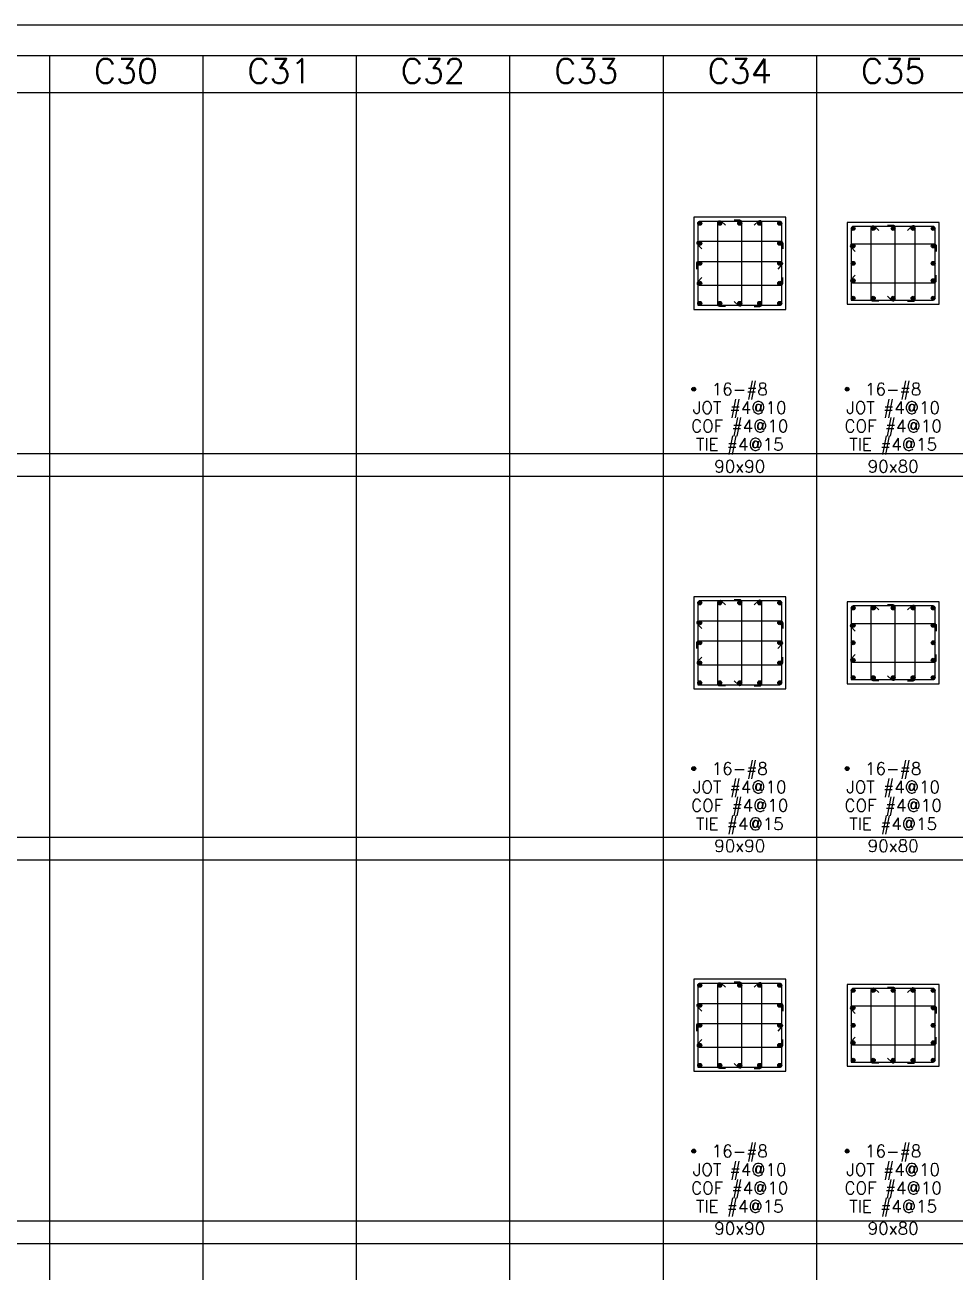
# Model space of a CAD drawing. Header units: millimetres. Extents: x 0 to 31920, y -6088 to 2522.
# Drawn here: x 17611 to 18521, y 825 to 2044 of the extents above; entities that cross this region are included whole.
import ezdxf
from ezdxf.enums import TextEntityAlignment as Align

# ---------------------------------------------------------------- set-up
doc = ezdxf.new("R2010")
doc.units = ezdxf.units.MM
doc.header["$MEASUREMENT"] = 0
for name, color, linetype in [('DwFm', 7, 'Continuous'), ('S-DIM', 2, 'Continuous'), ('S-RC', 130, 'Continuous'), ('S-REINF', 6, 'Continuous'), ('S-REINFD', 201, 'Continuous'), ('S-STUD', 1, 'Continuous'), ('S-TEXT', 2, 'Continuous')]:
    doc.layers.add(name, color=color, linetype=linetype)
doc.styles.add('CS4', font='romans.shx', dxfattribs={"width": 0.8, "bigfont": 'lsp.shx'})

# ---------------------------------------------------------------- blocks, each defined once
blk = doc.blocks.new('繪圖範圍')
blk.add_lwpolyline([(0, 51.1), (79.8, 51.1), (79.8, 0), (0, 0)], close=True)
blk = doc.blocks.new('A$Cea6baeac')
at = {"layer": 'S-REINFD'}
h = blk.add_hatch(color=256, dxfattribs=at)
edge = h.paths.add_edge_path()
edge.add_arc((35.9, 247.1), 1.91, 0, 360)
h = blk.add_hatch(color=256, dxfattribs=at)
edge = h.paths.add_edge_path()
edge.add_arc((55.5, 247.1), 1.91, 0, 360)
h = blk.add_hatch(color=256, dxfattribs=at)
edge = h.paths.add_edge_path()
edge.add_arc((75, 247.1), 1.91, 0, 360)
h = blk.add_hatch(color=256, dxfattribs=at)
edge = h.paths.add_edge_path()
edge.add_arc((94.5, 247.1), 1.91, 0, 360)
h = blk.add_hatch(color=256, dxfattribs=at)
edge = h.paths.add_edge_path()
edge.add_arc((114.1, 247.1), 1.91, 0, 360)
h = blk.add_hatch(color=256, dxfattribs=at)
edge = h.paths.add_edge_path()
edge.add_arc((185.9, 242.1), 1.91, 0, 360)
h = blk.add_hatch(color=256, dxfattribs=at)
edge = h.paths.add_edge_path()
edge.add_arc((205.5, 242.1), 1.91, 0, 360)
h = blk.add_hatch(color=256, dxfattribs=at)
edge = h.paths.add_edge_path()
edge.add_arc((225, 242.1), 1.91, 0, 360)
h = blk.add_hatch(color=256, dxfattribs=at)
edge = h.paths.add_edge_path()
edge.add_arc((244.5, 242.1), 1.91, 0, 360)
h = blk.add_hatch(color=256, dxfattribs=at)
edge = h.paths.add_edge_path()
edge.add_arc((264.1, 242.1), 1.91, 0, 360)
h = blk.add_hatch(color=256, dxfattribs=at)
edge = h.paths.add_edge_path()
edge.add_arc((35.9, 227.5), 1.91, 0, 360)
h = blk.add_hatch(color=256, dxfattribs=at)
edge = h.paths.add_edge_path()
edge.add_arc((114.1, 227.5), 1.91, 0, 360)
h = blk.add_hatch(color=256, dxfattribs=at)
edge = h.paths.add_edge_path()
edge.add_arc((185.9, 225), 1.91, 0, 360)
h = blk.add_hatch(color=256, dxfattribs=at)
edge = h.paths.add_edge_path()
edge.add_arc((264.1, 225), 1.91, 0, 360)
h = blk.add_hatch(color=256, dxfattribs=at)
edge = h.paths.add_edge_path()
edge.add_arc((35.9, 208), 1.91, 0, 360)
h = blk.add_hatch(color=256, dxfattribs=at)
edge = h.paths.add_edge_path()
edge.add_arc((114.1, 208), 1.91, 0, 360)
h = blk.add_hatch(color=256, dxfattribs=at)
edge = h.paths.add_edge_path()
edge.add_arc((185.9, 208), 1.91, 0, 360)
h = blk.add_hatch(color=256, dxfattribs=at)
edge = h.paths.add_edge_path()
edge.add_arc((264.1, 208), 1.91, 0, 360)
h = blk.add_hatch(color=256, dxfattribs=at)
edge = h.paths.add_edge_path()
edge.add_arc((35.9, 188.5), 1.91, 0, 360)
h = blk.add_hatch(color=256, dxfattribs=at)
edge = h.paths.add_edge_path()
edge.add_arc((114.1, 188.5), 1.91, 0, 360)
h = blk.add_hatch(color=256, dxfattribs=at)
edge = h.paths.add_edge_path()
edge.add_arc((185.9, 191), 1.91, 0, 360)
h = blk.add_hatch(color=256, dxfattribs=at)
edge = h.paths.add_edge_path()
edge.add_arc((264.1, 191), 1.91, 0, 360)
h = blk.add_hatch(color=256, dxfattribs=at)
edge = h.paths.add_edge_path()
edge.add_arc((35.9, 168.9), 1.91, 0, 360)
h = blk.add_hatch(color=256, dxfattribs=at)
edge = h.paths.add_edge_path()
edge.add_arc((55.5, 168.9), 1.91, 0, 360)
h = blk.add_hatch(color=256, dxfattribs=at)
edge = h.paths.add_edge_path()
edge.add_arc((75, 168.9), 1.91, 0, 360)
h = blk.add_hatch(color=256, dxfattribs=at)
edge = h.paths.add_edge_path()
edge.add_arc((94.5, 168.9), 1.91, 0, 360)
h = blk.add_hatch(color=256, dxfattribs=at)
edge = h.paths.add_edge_path()
edge.add_arc((114.1, 168.9), 1.91, 0, 360)
h = blk.add_hatch(color=256, dxfattribs=at)
edge = h.paths.add_edge_path()
edge.add_arc((185.9, 173.9), 1.91, 0, 360)
h = blk.add_hatch(color=256, dxfattribs=at)
edge = h.paths.add_edge_path()
edge.add_arc((205.5, 173.9), 1.91, 0, 360)
h = blk.add_hatch(color=256, dxfattribs=at)
edge = h.paths.add_edge_path()
edge.add_arc((225, 173.9), 1.91, 0, 360)
h = blk.add_hatch(color=256, dxfattribs=at)
edge = h.paths.add_edge_path()
edge.add_arc((244.5, 173.9), 1.91, 0, 360)
h = blk.add_hatch(color=256, dxfattribs=at)
edge = h.paths.add_edge_path()
edge.add_arc((264.1, 173.9), 1.91, 0, 360)
h = blk.add_hatch(color=256, dxfattribs=at)
edge = h.paths.add_edge_path()
edge.add_arc((30, 85), 1.91, 0, 360)
h = blk.add_hatch(color=256, dxfattribs=at)
edge = h.paths.add_edge_path()
edge.add_arc((180, 85), 1.91, 0, 360)
at = {"layer": 'S-RC'}
for points in [[(30, 163), (120, 163), (120, 253), (30, 253), (30, 163)], [(180, 168), (270, 168), (270, 248), (180, 248), (180, 168)]]:
    blk.add_lwpolyline(points, dxfattribs=at)
at = {"layer": 'S-REINF', "color": 2}
for points in [[(34, 167), (114.1, 167, 0.414214), (116, 168.9), (116, 247.1, 0.414214), (114.1, 249), (35.9, 249, 0.414214), (34, 247.1), (34, 167)], [(61, 165.9), (55.4, 165.9, -0.414214), (53.5, 167.8), (53.5, 247.8, -0.653352), (56.7, 249.2), (61, 245.2)], [(69.4, 170.8), (73.7, 166.8, 0.653352), (76.9, 168.2), (76.9, 248.2, 0.414214), (75, 250.1), (69.4, 250.1)], [(89, 165.9), (94.6, 165.9, 0.414214), (96.5, 167.8), (96.5, 247.8, 0.653352), (93.3, 249.2), (89, 245.2)], [(184, 172), (264.1, 172, 0.414214), (266, 173.9), (266, 242.1, 0.414214), (264.1, 244), (185.9, 244, 0.414214), (184, 242.1), (184, 172)], [(211, 170.9), (205.4, 170.9, -0.414214), (203.5, 172.8), (203.5, 242.8, -0.653352), (206.7, 244.2), (211, 240.2)], [(219.4, 175.8), (223.7, 171.8, 0.653352), (226.9, 173.2), (226.9, 243.2, 0.414214), (225, 245.1), (219.4, 245.1)], [(239, 170.9), (244.6, 170.9, 0.414214), (246.5, 172.8), (246.5, 242.8, 0.653352), (243.3, 244.2), (239, 240.2)], [(37.8, 222), (33.8, 226.3, -0.653352), (35.2, 229.5), (115.2, 229.5, -0.414214), (117.1, 227.6), (117.1, 222)], [(187.8, 219.5), (183.8, 223.8, -0.653352), (185.2, 227), (265.2, 227, -0.414214), (267.1, 225.1), (267.1, 219.5)], [(32.9, 202.4), (32.9, 208, -0.414214), (34.8, 209.9), (114.8, 209.9, -0.653352), (116.2, 206.7), (112.2, 202.4)], [(187.8, 196.5), (183.8, 192.2, 0.653352), (185.2, 189), (265.2, 189, 0.414214), (267.1, 190.9), (267.1, 196.5)], [(37.8, 194), (33.8, 189.7, 0.653352), (35.2, 186.5), (115.2, 186.5, 0.414214), (117.1, 188.4), (117.1, 194)]]:
    blk.add_lwpolyline(points, format="xyb", dxfattribs=at)
at = {"layer": 'S-REINFD'}
for centre in [(35.9, 247.1), (55.5, 247.1), (75, 247.1), (94.5, 247.1), (114.1, 247.1), (185.9, 242.1), (205.5, 242.1), (225, 242.1), (244.5, 242.1), (264.1, 242.1), (35.9, 227.5), (114.1, 227.5), (185.9, 225), (264.1, 225), (35.9, 208), (114.1, 208), (185.9, 208), (264.1, 208), (35.9, 188.5), (114.1, 188.5), (185.9, 191), (264.1, 191), (35.9, 168.9), (55.5, 168.9), (75, 168.9), (94.5, 168.9), (114.1, 168.9), (185.9, 173.9), (205.5, 173.9), (225, 173.9), (244.5, 173.9), (264.1, 173.9), (30, 85), (180, 85)]:
    blk.add_circle(centre, 1.91, dxfattribs=at)
at = {"layer": 'S-TEXT', "style": 'CS4'}
for s, p in [('16-#8', (75, 79)), ('16-#8', (225, 79)), ('JOT #4@10', (75, 61)), ('JOT #4@10', (225, 61)), ('COF #4@10', (75, 43)), ('COF #4@10', (225, 43)), ('TIE #4@15', (75, 25)), ('TIE #4@15', (225, 25)), ('90x90', (75, 3.5)), ('90x80', (225, 3.5))]:
    blk.add_text(s, height=12, dxfattribs=at).set_placement(p, align=Align.CENTER)

msp = doc.modelspace()

# ---------------------------------------------------------------- hatches: boundary and pattern name
at = {"layer": 'S-REINFD'}
h = msp.add_hatch(color=256, dxfattribs=at)
edge = h.paths.add_edge_path()
edge.add_arc((18270.9, 1479.1), 1.91, 0, 360)
h = msp.add_hatch(color=256, dxfattribs=at)
edge = h.paths.add_edge_path()
edge.add_arc((18290.5, 1479.1), 1.91, 0, 360)
h = msp.add_hatch(color=256, dxfattribs=at)
edge = h.paths.add_edge_path()
edge.add_arc((18310, 1479.1), 1.91, 0, 360)
h = msp.add_hatch(color=256, dxfattribs=at)
edge = h.paths.add_edge_path()
edge.add_arc((18329.5, 1479.1), 1.91, 0, 360)
h = msp.add_hatch(color=256, dxfattribs=at)
edge = h.paths.add_edge_path()
edge.add_arc((18349.1, 1479.1), 1.91, 0, 360)
h = msp.add_hatch(color=256, dxfattribs=at)
edge = h.paths.add_edge_path()
edge.add_arc((18420.9, 1474.1), 1.91, 0, 360)
h = msp.add_hatch(color=256, dxfattribs=at)
edge = h.paths.add_edge_path()
edge.add_arc((18440.5, 1474.1), 1.91, 0, 360)
h = msp.add_hatch(color=256, dxfattribs=at)
edge = h.paths.add_edge_path()
edge.add_arc((18460, 1474.1), 1.91, 0, 360)
h = msp.add_hatch(color=256, dxfattribs=at)
edge = h.paths.add_edge_path()
edge.add_arc((18479.5, 1474.1), 1.91, 0, 360)
h = msp.add_hatch(color=256, dxfattribs=at)
edge = h.paths.add_edge_path()
edge.add_arc((18499.1, 1474.1), 1.91, 0, 360)
h = msp.add_hatch(color=256, dxfattribs=at)
edge = h.paths.add_edge_path()
edge.add_arc((18270.9, 1459.6), 1.91, 0, 360)
h = msp.add_hatch(color=256, dxfattribs=at)
edge = h.paths.add_edge_path()
edge.add_arc((18349.1, 1459.6), 1.91, 0, 360)
h = msp.add_hatch(color=256, dxfattribs=at)
edge = h.paths.add_edge_path()
edge.add_arc((18420.9, 1457.1), 1.91, 0, 360)
h = msp.add_hatch(color=256, dxfattribs=at)
edge = h.paths.add_edge_path()
edge.add_arc((18499.1, 1457.1), 1.91, 0, 360)
h = msp.add_hatch(color=256, dxfattribs=at)
edge = h.paths.add_edge_path()
edge.add_arc((18270.9, 1440.1), 1.91, 0, 360)
h = msp.add_hatch(color=256, dxfattribs=at)
edge = h.paths.add_edge_path()
edge.add_arc((18349.1, 1440.1), 1.91, 0, 360)
h = msp.add_hatch(color=256, dxfattribs=at)
edge = h.paths.add_edge_path()
edge.add_arc((18420.9, 1440.1), 1.91, 0, 360)
h = msp.add_hatch(color=256, dxfattribs=at)
edge = h.paths.add_edge_path()
edge.add_arc((18499.1, 1440.1), 1.91, 0, 360)
h = msp.add_hatch(color=256, dxfattribs=at)
edge = h.paths.add_edge_path()
edge.add_arc((18270.9, 1420.5), 1.91, 0, 360)
h = msp.add_hatch(color=256, dxfattribs=at)
edge = h.paths.add_edge_path()
edge.add_arc((18349.1, 1420.5), 1.91, 0, 360)
h = msp.add_hatch(color=256, dxfattribs=at)
edge = h.paths.add_edge_path()
edge.add_arc((18420.9, 1423), 1.91, 0, 360)
h = msp.add_hatch(color=256, dxfattribs=at)
edge = h.paths.add_edge_path()
edge.add_arc((18499.1, 1423), 1.91, 0, 360)
h = msp.add_hatch(color=256, dxfattribs=at)
edge = h.paths.add_edge_path()
edge.add_arc((18270.9, 1401), 1.91, 0, 360)
h = msp.add_hatch(color=256, dxfattribs=at)
edge = h.paths.add_edge_path()
edge.add_arc((18290.5, 1401), 1.91, 0, 360)
h = msp.add_hatch(color=256, dxfattribs=at)
edge = h.paths.add_edge_path()
edge.add_arc((18310, 1401), 1.91, 0, 360)
h = msp.add_hatch(color=256, dxfattribs=at)
edge = h.paths.add_edge_path()
edge.add_arc((18329.5, 1401), 1.91, 0, 360)
h = msp.add_hatch(color=256, dxfattribs=at)
edge = h.paths.add_edge_path()
edge.add_arc((18349.1, 1401), 1.91, 0, 360)
h = msp.add_hatch(color=256, dxfattribs=at)
edge = h.paths.add_edge_path()
edge.add_arc((18420.9, 1406), 1.91, 0, 360)
h = msp.add_hatch(color=256, dxfattribs=at)
edge = h.paths.add_edge_path()
edge.add_arc((18440.5, 1406), 1.91, 0, 360)
h = msp.add_hatch(color=256, dxfattribs=at)
edge = h.paths.add_edge_path()
edge.add_arc((18460, 1406), 1.91, 0, 360)
h = msp.add_hatch(color=256, dxfattribs=at)
edge = h.paths.add_edge_path()
edge.add_arc((18479.5, 1406), 1.91, 0, 360)
h = msp.add_hatch(color=256, dxfattribs=at)
edge = h.paths.add_edge_path()
edge.add_arc((18499.1, 1406), 1.91, 0, 360)
h = msp.add_hatch(color=256, dxfattribs=at)
edge = h.paths.add_edge_path()
edge.add_arc((18265, 1317.1), 1.91, 0, 360)
h = msp.add_hatch(color=256, dxfattribs=at)
edge = h.paths.add_edge_path()
edge.add_arc((18415, 1317.1), 1.91, 0, 360)
h = msp.add_hatch(color=256, dxfattribs=at)
edge = h.paths.add_edge_path()
edge.add_arc((18270.9, 1105.3), 1.91, 0, 360)
h = msp.add_hatch(color=256, dxfattribs=at)
edge = h.paths.add_edge_path()
edge.add_arc((18290.5, 1105.3), 1.91, 0, 360)
h = msp.add_hatch(color=256, dxfattribs=at)
edge = h.paths.add_edge_path()
edge.add_arc((18310, 1105.3), 1.91, 0, 360)
h = msp.add_hatch(color=256, dxfattribs=at)
edge = h.paths.add_edge_path()
edge.add_arc((18329.5, 1105.3), 1.91, 0, 360)
h = msp.add_hatch(color=256, dxfattribs=at)
edge = h.paths.add_edge_path()
edge.add_arc((18349.1, 1105.3), 1.91, 0, 360)
h = msp.add_hatch(color=256, dxfattribs=at)
edge = h.paths.add_edge_path()
edge.add_arc((18420.9, 1100.3), 1.91, 0, 360)
h = msp.add_hatch(color=256, dxfattribs=at)
edge = h.paths.add_edge_path()
edge.add_arc((18440.5, 1100.3), 1.91, 0, 360)
h = msp.add_hatch(color=256, dxfattribs=at)
edge = h.paths.add_edge_path()
edge.add_arc((18460, 1100.3), 1.91, 0, 360)
h = msp.add_hatch(color=256, dxfattribs=at)
edge = h.paths.add_edge_path()
edge.add_arc((18479.5, 1100.3), 1.91, 0, 360)
h = msp.add_hatch(color=256, dxfattribs=at)
edge = h.paths.add_edge_path()
edge.add_arc((18499.1, 1100.3), 1.91, 0, 360)
h = msp.add_hatch(color=256, dxfattribs=at)
edge = h.paths.add_edge_path()
edge.add_arc((18270.9, 1085.7), 1.91, 0, 360)
h = msp.add_hatch(color=256, dxfattribs=at)
edge = h.paths.add_edge_path()
edge.add_arc((18349.1, 1085.7), 1.91, 0, 360)
h = msp.add_hatch(color=256, dxfattribs=at)
edge = h.paths.add_edge_path()
edge.add_arc((18420.9, 1083.2), 1.91, 0, 360)
h = msp.add_hatch(color=256, dxfattribs=at)
edge = h.paths.add_edge_path()
edge.add_arc((18499.1, 1083.2), 1.91, 0, 360)
h = msp.add_hatch(color=256, dxfattribs=at)
edge = h.paths.add_edge_path()
edge.add_arc((18270.9, 1066.2), 1.91, 0, 360)
h = msp.add_hatch(color=256, dxfattribs=at)
edge = h.paths.add_edge_path()
edge.add_arc((18349.1, 1066.2), 1.91, 0, 360)
h = msp.add_hatch(color=256, dxfattribs=at)
edge = h.paths.add_edge_path()
edge.add_arc((18420.9, 1066.2), 1.91, 0, 360)
h = msp.add_hatch(color=256, dxfattribs=at)
edge = h.paths.add_edge_path()
edge.add_arc((18499.1, 1066.2), 1.91, 0, 360)
h = msp.add_hatch(color=256, dxfattribs=at)
edge = h.paths.add_edge_path()
edge.add_arc((18270.9, 1046.6), 1.91, 0, 360)
h = msp.add_hatch(color=256, dxfattribs=at)
edge = h.paths.add_edge_path()
edge.add_arc((18349.1, 1046.6), 1.91, 0, 360)
h = msp.add_hatch(color=256, dxfattribs=at)
edge = h.paths.add_edge_path()
edge.add_arc((18420.9, 1049.1), 1.91, 0, 360)
h = msp.add_hatch(color=256, dxfattribs=at)
edge = h.paths.add_edge_path()
edge.add_arc((18499.1, 1049.1), 1.91, 0, 360)
h = msp.add_hatch(color=256, dxfattribs=at)
edge = h.paths.add_edge_path()
edge.add_arc((18270.9, 1027.1), 1.91, 0, 360)
h = msp.add_hatch(color=256, dxfattribs=at)
edge = h.paths.add_edge_path()
edge.add_arc((18290.5, 1027.1), 1.91, 0, 360)
h = msp.add_hatch(color=256, dxfattribs=at)
edge = h.paths.add_edge_path()
edge.add_arc((18310, 1027.1), 1.91, 0, 360)
h = msp.add_hatch(color=256, dxfattribs=at)
edge = h.paths.add_edge_path()
edge.add_arc((18329.5, 1027.1), 1.91, 0, 360)
h = msp.add_hatch(color=256, dxfattribs=at)
edge = h.paths.add_edge_path()
edge.add_arc((18349.1, 1027.1), 1.91, 0, 360)
h = msp.add_hatch(color=256, dxfattribs=at)
edge = h.paths.add_edge_path()
edge.add_arc((18420.9, 1032.1), 1.91, 0, 360)
h = msp.add_hatch(color=256, dxfattribs=at)
edge = h.paths.add_edge_path()
edge.add_arc((18440.5, 1032.1), 1.91, 0, 360)
h = msp.add_hatch(color=256, dxfattribs=at)
edge = h.paths.add_edge_path()
edge.add_arc((18460, 1032.1), 1.91, 0, 360)
h = msp.add_hatch(color=256, dxfattribs=at)
edge = h.paths.add_edge_path()
edge.add_arc((18479.5, 1032.1), 1.91, 0, 360)
h = msp.add_hatch(color=256, dxfattribs=at)
edge = h.paths.add_edge_path()
edge.add_arc((18499.1, 1032.1), 1.91, 0, 360)
h = msp.add_hatch(color=256, dxfattribs=at)
edge = h.paths.add_edge_path()
edge.add_arc((18265, 943.2), 1.91, 0, 360)
h = msp.add_hatch(color=256, dxfattribs=at)
edge = h.paths.add_edge_path()
edge.add_arc((18415, 943.2), 1.91, 0, 360)

# ---------------------------------------------------------------- linework, layer by layer
at = {"layer": 'S-RC'}
for points in [[(18265, 1395.1), (18355, 1395.1), (18355, 1485.1), (18265, 1485.1), (18265, 1395.1)], [(18415, 1400.1), (18505, 1400.1), (18505, 1480.1), (18415, 1480.1), (18415, 1400.1)], [(18265, 1021.2), (18355, 1021.2), (18355, 1111.2), (18265, 1111.2), (18265, 1021.2)], [(18415, 1026.2), (18505, 1026.2), (18505, 1106.2), (18415, 1106.2), (18415, 1026.2)]]:
    msp.add_lwpolyline(points, dxfattribs=at)
at = {"layer": 'S-REINF', "color": 2}
for points in [[(18269, 1399.1), (18349.1, 1399.1, 0.414214), (18351, 1401), (18351, 1479.2, 0.414214), (18349.1, 1481.1), (18270.9, 1481.1, 0.414214), (18269, 1479.2), (18269, 1399.1)], [(18296, 1398), (18290.4, 1398, -0.414214), (18288.5, 1399.9), (18288.5, 1479.8, -0.653352), (18291.7, 1481.2), (18296, 1477.2)], [(18304.4, 1402.9), (18308.7, 1398.9, 0.653352), (18311.9, 1400.3), (18311.9, 1480.2, 0.414214), (18310, 1482.1), (18304.4, 1482.1)], [(18324, 1398), (18329.6, 1398, 0.414214), (18331.5, 1399.9), (18331.5, 1479.8, 0.653352), (18328.3, 1481.2), (18324, 1477.2)], [(18419, 1404.1), (18499.1, 1404.1, 0.414214), (18501, 1406), (18501, 1474.2, 0.414214), (18499.1, 1476.1), (18420.9, 1476.1, 0.414214), (18419, 1474.2), (18419, 1404.1)], [(18446, 1403), (18440.4, 1403, -0.414214), (18438.5, 1404.9), (18438.5, 1474.8, -0.653352), (18441.7, 1476.2), (18446, 1472.2)], [(18454.4, 1407.9), (18458.7, 1403.9, 0.653352), (18461.9, 1405.3), (18461.9, 1475.2, 0.414214), (18460, 1477.1), (18454.4, 1477.1)], [(18474, 1403), (18479.6, 1403, 0.414214), (18481.5, 1404.9), (18481.5, 1474.8, 0.653352), (18478.3, 1476.2), (18474, 1472.2)], [(18272.8, 1454), (18268.8, 1458.3, -0.653352), (18270.2, 1461.5), (18350.2, 1461.5, -0.414214), (18352.1, 1459.6), (18352.1, 1454)], [(18422.8, 1451.5), (18418.8, 1455.8, -0.653352), (18420.2, 1459), (18500.2, 1459, -0.414214), (18502.1, 1457.1), (18502.1, 1451.5)], [(18267.9, 1434.5), (18267.9, 1440.1, -0.414214), (18269.8, 1442), (18349.8, 1442, -0.653352), (18351.2, 1438.8), (18347.2, 1434.5)], [(18422.8, 1428.6), (18418.8, 1424.3, 0.653352), (18420.2, 1421.1), (18500.2, 1421.1, 0.414214), (18502.1, 1423), (18502.1, 1428.6)], [(18272.8, 1426.1), (18268.8, 1421.8, 0.653352), (18270.2, 1418.6), (18350.2, 1418.6, 0.414214), (18352.1, 1420.5), (18352.1, 1426.1)], [(18269, 1025.2), (18349.1, 1025.2, 0.414214), (18351, 1027.1), (18351, 1105.3, 0.414214), (18349.1, 1107.2), (18270.9, 1107.2, 0.414214), (18269, 1105.3), (18269, 1025.2)], [(18296, 1024.1), (18290.4, 1024.1, -0.414214), (18288.5, 1026), (18288.5, 1105.9, -0.653352), (18291.7, 1107.3), (18296, 1103.4)], [(18304.4, 1029), (18308.7, 1025, 0.653352), (18311.9, 1026.4), (18311.9, 1106.4, 0.414214), (18310, 1108.3), (18304.4, 1108.3)], [(18324, 1024.1), (18329.6, 1024.1, 0.414214), (18331.5, 1026), (18331.5, 1105.9, 0.653352), (18328.3, 1107.3), (18324, 1103.4)], [(18419, 1030.2), (18499.1, 1030.2, 0.414214), (18501, 1032.1), (18501, 1100.3, 0.414214), (18499.1, 1102.2), (18420.9, 1102.2, 0.414214), (18419, 1100.3), (18419, 1030.2)], [(18446, 1029.1), (18440.4, 1029.1, -0.414214), (18438.5, 1031), (18438.5, 1100.9, -0.653352), (18441.7, 1102.3), (18446, 1098.4)], [(18454.4, 1034), (18458.7, 1030, 0.653352), (18461.9, 1031.4), (18461.9, 1101.4, 0.414214), (18460, 1103.3), (18454.4, 1103.3)], [(18474, 1029.1), (18479.6, 1029.1, 0.414214), (18481.5, 1031), (18481.5, 1100.9, 0.653352), (18478.3, 1102.3), (18474, 1098.4)], [(18272.8, 1080.1), (18268.8, 1084.4, -0.653352), (18270.2, 1087.6), (18350.2, 1087.6, -0.414214), (18352.1, 1085.7), (18352.1, 1080.1)], [(18422.8, 1077.6), (18418.8, 1081.9, -0.653352), (18420.2, 1085.1), (18500.2, 1085.1, -0.414214), (18502.1, 1083.2), (18502.1, 1077.6)], [(18267.9, 1060.6), (18267.9, 1066.2, -0.414214), (18269.8, 1068.1), (18349.8, 1068.1, -0.653352), (18351.2, 1064.9), (18347.2, 1060.6)], [(18272.8, 1052.2), (18268.8, 1047.9, 0.653352), (18270.2, 1044.7), (18350.2, 1044.7, 0.414214), (18352.1, 1046.6), (18352.1, 1052.2)], [(18422.8, 1054.7), (18418.8, 1050.4, 0.653352), (18420.2, 1047.2), (18500.2, 1047.2, 0.414214), (18502.1, 1049.1), (18502.1, 1054.7)]]:
    msp.add_lwpolyline(points, format="xyb", dxfattribs=at)
at = {"layer": 'S-REINFD'}
for centre in [(18270.9, 1479.1), (18290.5, 1479.1), (18310, 1479.1), (18329.5, 1479.1), (18349.1, 1479.1), (18420.9, 1474.1), (18440.5, 1474.1), (18460, 1474.1), (18479.5, 1474.1), (18499.1, 1474.1), (18270.9, 1459.6), (18349.1, 1459.6), (18420.9, 1457.1), (18499.1, 1457.1), (18270.9, 1440.1), (18349.1, 1440.1), (18420.9, 1440.1), (18499.1, 1440.1), (18270.9, 1420.5), (18349.1, 1420.5), (18420.9, 1423), (18499.1, 1423), (18270.9, 1401), (18290.5, 1401), (18310, 1401), (18329.5, 1401), (18349.1, 1401), (18420.9, 1406), (18440.5, 1406), (18460, 1406), (18479.5, 1406), (18499.1, 1406), (18265, 1317.1), (18415, 1317.1), (18270.9, 1105.3), (18290.5, 1105.3), (18310, 1105.3), (18329.5, 1105.3), (18349.1, 1105.3), (18420.9, 1100.3), (18440.5, 1100.3), (18460, 1100.3), (18479.5, 1100.3), (18499.1, 1100.3), (18270.9, 1085.7), (18349.1, 1085.7), (18420.9, 1083.2), (18499.1, 1083.2), (18270.9, 1066.2), (18349.1, 1066.2), (18420.9, 1066.2), (18499.1, 1066.2), (18270.9, 1046.6), (18349.1, 1046.6), (18420.9, 1049.1), (18499.1, 1049.1), (18270.9, 1027.1), (18290.5, 1027.1), (18310, 1027.1), (18329.5, 1027.1), (18349.1, 1027.1), (18420.9, 1032.1), (18440.5, 1032.1), (18460, 1032.1), (18479.5, 1032.1), (18499.1, 1032.1), (18265, 943.2), (18415, 943.2)]:
    msp.add_circle(centre, 1.91, dxfattribs=at)
at = {"layer": 'S-STUD'}
for p, q in [((15975, 2014), (18985, 2014)), ((17635, 2014), (17635, 103)), ((17785, 2014), (17785, 103)), ((17935, 2014), (17935, 103)), ((18085, 2014), (18085, 103)), ((18235, 2014), (18235, 103)), ((18385, 2014), (18385, 103)), ((15975, 1978), (18985, 1978)), ((15975, 1625), (18985, 1625)), ((15975, 1603), (18985, 1603)), ((15975, 1250), (18985, 1250)), ((15975, 1228), (18985, 1228)), ((15975, 875), (18985, 875)), ((15975, 853), (18985, 853))]:
    msp.add_line(p, q, dxfattribs=at)

# ---------------------------------------------------------------- block references
at = {"layer": 'DwFm', "xscale": 40, "yscale": 40, "zscale": 40}
msp.add_blockref('繪圖範圍', (15960, 0), dxfattribs=at)
at = {"layer": 'S-DIM'}
msp.add_blockref('A$Cea6baeac', (18235, 1603), dxfattribs=at)

# ---------------------------------------------------------------- texts
at = {"layer": 'S-TEXT', "style": 'CS4'}
for s, height, p in [('C30', 24, (17710, 1987)), ('C31', 24, (17860, 1987)), ('C32', 24, (18010, 1987)), ('C33', 24, (18160, 1987)), ('C34', 24, (18310, 1987)), ('C35', 24, (18460, 1987)), ('16-#8', 12, (18310, 1311.1)), ('16-#8', 12, (18460, 1311.1)), ('JOT #4@10', 12, (18310, 1293.1)), ('JOT #4@10', 12, (18460, 1293.1)), ('COF #4@10', 12, (18310, 1275.1)), ('COF #4@10', 12, (18460, 1275.1)), ('TIE #4@15', 12, (18310, 1257.1)), ('TIE #4@15', 12, (18460, 1257.1)), ('90x90', 12, (18310, 1235.6)), ('90x80', 12, (18460, 1235.6)), ('16-#8', 12, (18310, 937.2)), ('16-#8', 12, (18460, 937.2)), ('JOT #4@10', 12, (18310, 919.2)), ('JOT #4@10', 12, (18460, 919.2)), ('COF #4@10', 12, (18310, 901.2)), ('COF #4@10', 12, (18460, 901.2)), ('TIE #4@15', 12, (18310, 883.2)), ('TIE #4@15', 12, (18460, 883.2)), ('90x90', 12, (18310, 861.7)), ('90x80', 12, (18460, 861.7))]:
    msp.add_text(s, height=height, dxfattribs=at).set_placement(p, align=Align.CENTER)

doc.saveas('drawing.dxf')
